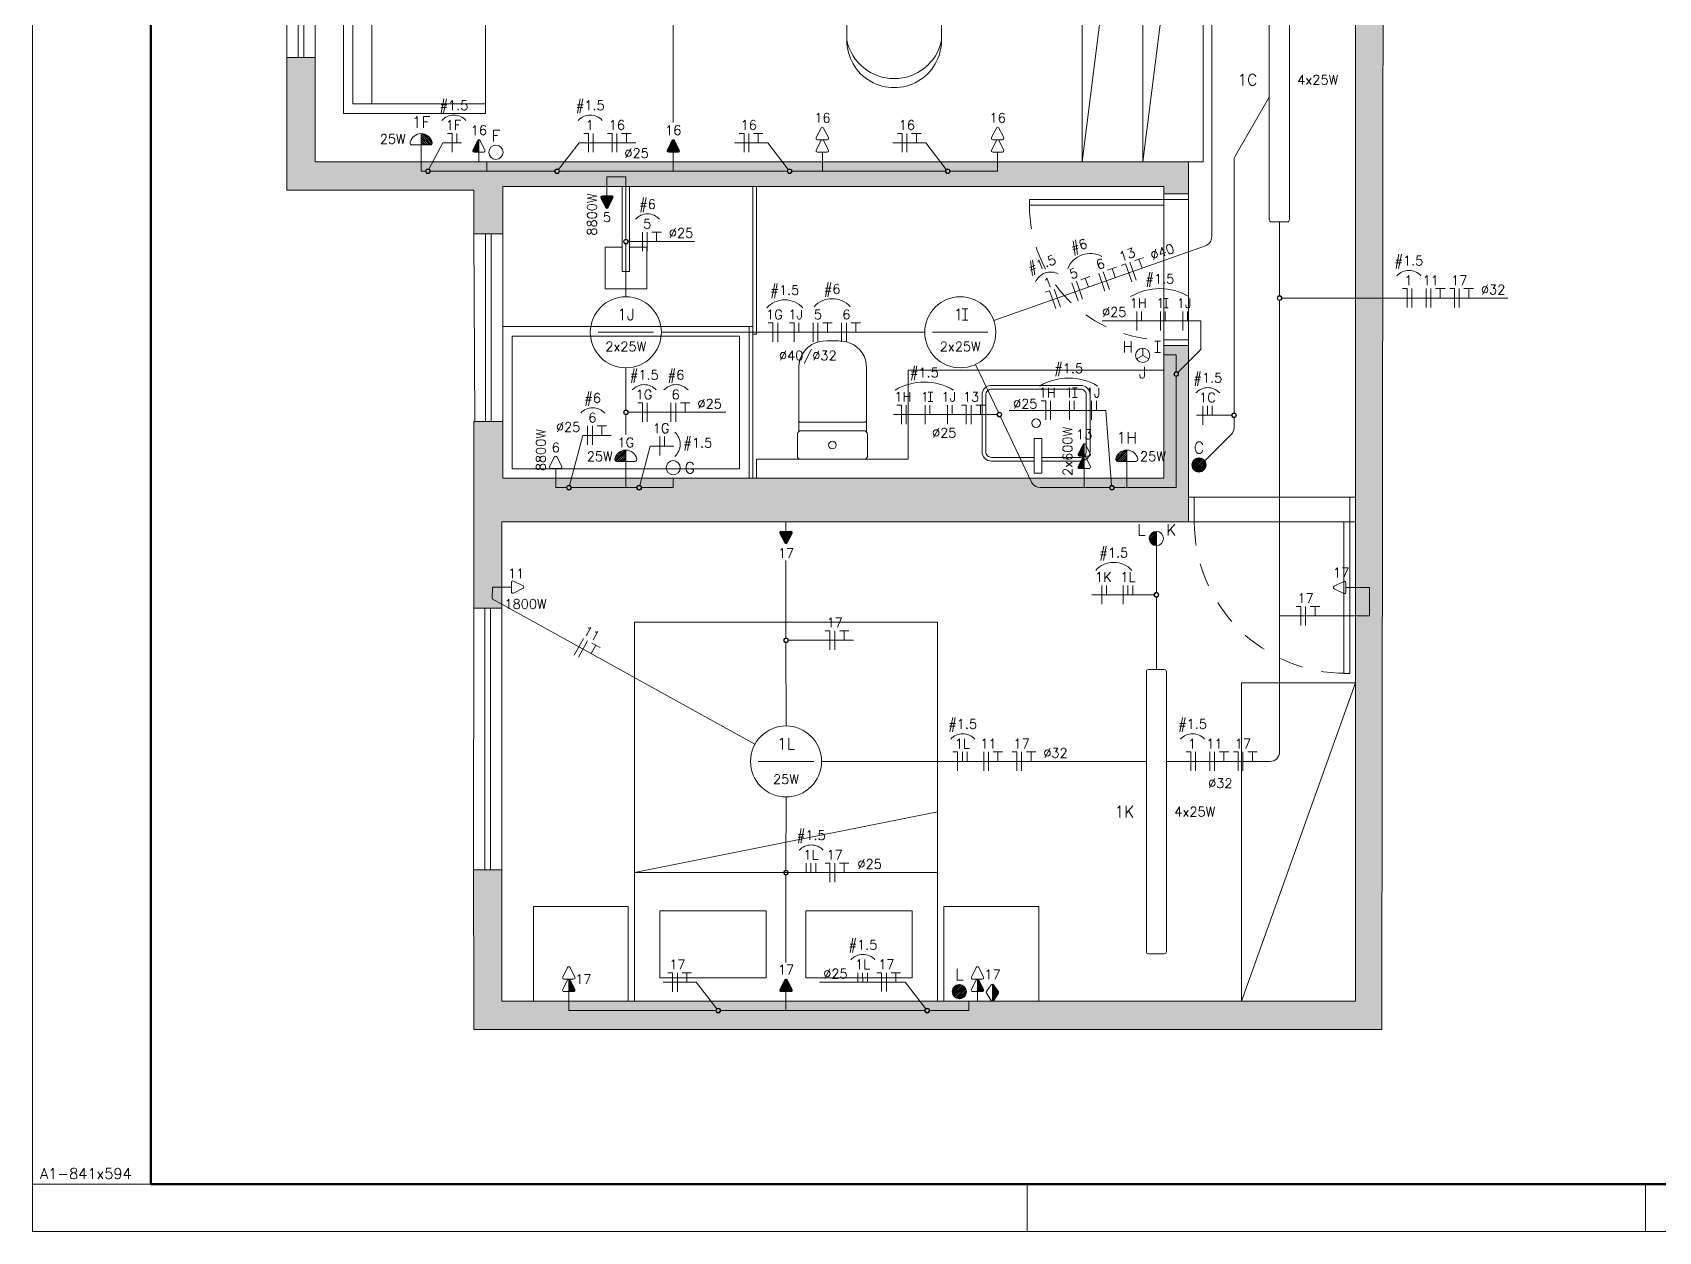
# Model space of a CAD drawing. Extents: x 0 to 175, y -16 to 63.
# Drawn here: x 51.93 to 60.52, y 35.53 to 41.85 of the extents above; entities that cross this region are included whole.
import ezdxf
from ezdxf.enums import TextEntityAlignment as Align

# ---------------------------------------------------------------- set-up
doc = ezdxf.new("R2010")
doc.units = 0
doc.header["$LTSCALE"] = 0.5
doc.header["$MEASUREMENT"] = 0
doc.linetypes.add('HIDDEN', pattern=[0.375, 0.25, -0.125])
doc.layers.get('0').update_dxf_attribs({"linetype": 'CONTINUOUS'})
doc.layers.add('ARQ - HATCH 01', color=172, linetype='CONTINUOUS', transparency=0.6)
for name, color, linetype, lineweight in [('ARQ - JAN01', 2, 'CONTINUOUS', 20), ('ARQ - PAR01', 172, 'CONTINUOUS', 30), ('COT01', 1, 'CONTINUOUS', 9), ('ELE01 - ELETROD', 40, 'CONTINUOUS', 20), ('ELE01 - INTER', 100, 'CONTINUOUS', 15), ('ELE01 - INTER TXT', 100, 'CONTINUOUS', 9), ('ELE01 - LAMP', 50, 'CONTINUOUS', 20), ('ELE01 - LAMP TXT', 100, 'CONTINUOUS', 15), ('ELE01 - TOM 127V', 130, 'CONTINUOUS', 15), ('ELE01 - TOM 127V TXT', 130, 'CONTINUOUS', 15), ('ELE01 - USB', 110, 'CONTINUOUS', 15), ('ELE03 - CIRCUITOS', 2, 'CONTINUOUS', 5), ('Simbologia', 122, 'CONTINUOUS', 20), ('TXT02', 2, 'CONTINUOUS', 20)]:
    doc.layers.add(name, color=color, linetype=linetype, lineweight=lineweight)
for name, color, linetype, lineweight, transparency in [('ARQ - PISO TRANSPARENTE', 121, 'CONTINUOUS', 9, 0.9), ('ARQ - POR01 TRANSPARENTE', 20, 'CONTINUOUS', 9, 0.45), ('ARQ01', 144, 'CONTINUOUS', 9, 0.5), ('ELE01 - INTER HATCH', 100, 'CONTINUOUS', 15, 0.45)]:
    doc.layers.add(name, color=color, linetype=linetype, lineweight=lineweight, transparency=transparency)
for name, color, linetype, lineweight, true_color in [('ELE01 - TOM 220V', 242, 'CONTINUOUS', 15, 0xdf2935), ('ELE01 - TOM 220V TXT', 242, 'CONTINUOUS', 15, 0xdf2935), ('ELE03 - FASE', 242, 'CONTINUOUS', 20, 0xdf2935), ('ELE03 - NEUTRO', 141, 'CONTINUOUS', 20, 0x51d6ff), ('ELE03 - RETORNO', 173, 'CONTINUOUS', 20, 0x5767de), ('ELE03 - TERRA', 112, 'CONTINUOUS', 20, 0x0bde67)]:
    doc.layers.add(name, color=color, linetype=linetype, lineweight=lineweight, true_color=true_color)
doc.layers.add('LOGO', color=7, linetype='CONTINUOUS')
doc.layers.add('MARGEM', color=1, linetype='CONTINUOUS')
doc.styles.add('ROMANS', font='romans.shx')
doc.styles.get("Standard").update_dxf_attribs({"font": 'romans.shx'})

# ---------------------------------------------------------------- blocks, each defined once
blk = doc.blocks.new('MAR-A1')
at = {"layer": 'MARGEM', "color": 2, "lineweight": 20}
for p, q in [((-62.1, 0), (-62.1, -1)), ((-49.05, 0), (-49.05, -1)), ((-80.6, 0), (-83.1, 0))]:
    blk.add_line(p, q, dxfattribs=at)
blk.add_lwpolyline([(-83.1, 58.4), (-83.1, -1), (1, -1), (1, 58.4)], close=True, dxfattribs=at)
at = {"layer": 'MARGEM', "color": 6, "lineweight": 50}
blk.add_lwpolyline([(-80.6, 0), (0, 0), (0, 57.4), (-80.6, 57.4)], close=True, dxfattribs=at)
at = {"layer": 'LOGO', "color": 2, "lineweight": 20, "style": 'ROMANS'}
blk.add_text('A1-841x594', height=0.225, dxfattribs=at).set_placement((-82.944, 0.108))
blk = doc.blocks.new('*U311')
at = {"layer": 'ARQ - HATCH 01'}
h = blk.add_hatch(color=256, dxfattribs=at)
h.dxf.hatch_style = 1
h.paths.add_polyline_path([(2.5318, 5.7897), (2.4, 5.7898), (2.4, 5.98), (2.2, 5.98), (2.2, 5.79), (2.1029, 5.79), (2.1029, 5.64), (2.5318, 5.64)])
h.paths.add_polyline_path([(2.4, 7.13), (2.2, 7.13), (2.2, 6.78), (2.4, 6.78)])
h.paths.add_polyline_path([(12.15, 0.9882), (12.15, 5.78), (3.4321, 5.7898), (3.4321, 5.64), (12, 5.64), (12, 1.1354), (11.3067, 1.1354), (11.3067, 0.9854), (12, 0.9882)])
h.paths.add_polyline_path([(9.47, 4.76), (8.5397, 4.76), (8.5397, 4.63), (9.24, 4.63), (9.24, 1.14), (8.94, 1.14), (8.94, 0.9882), (9.9263, 0.9882), (9.9267, 1.1354), (9.47, 1.1354)], flags=17)
h.paths.add_polyline_path([(7.7, 4.63), (7.7397, 4.63), (7.7397, 4.76), (7.57, 4.76), (7.57, 0.15), (7.02, 0.15), (7.02, 0), (7.72, 0), (7.72, 0.9882), (7.95, 0.9882), (7.95, 1.14), (7.7, 1.14)])
h.paths.add_polyline_path([(5.06, 1.27), (4.2401, 1.27), (4.2401, 1.0727), (4.93, 1.0727), (4.93, 0), (5.64, 0), (5.64, 0.15), (5.06, 0.15)])
h.paths.add_polyline_path([(0.21, 5.64), (0.13, 5.64), (0.13, 6.98), (0.22, 6.98), (0.22, 7.13), (0, 7.13), (0, 1.0727), (0.71, 1.0727), (0.71, 1.27), (0.21, 1.27)])
h.paths.add_polyline_path([(3.08, 1.27), (2.4143, 1.27), (2.2, 1.27), (1.7, 1.27), (1.7, 1.0727), (3.08, 1.0747)])
h.paths.add_polyline_path([(5.06, 4.8377), (4.9353, 4.8377), (4.9353, 4.1977), (5.06, 4.1977)], flags=17)
for p, q in [((5.06, 4.8377), (7.57, 4.5177)), ((5.06, 4.5177), (7.57, 4.5177)), ((5.06, 4.5177), (7.57, 4.1977)), ((12, 3.969), (11.5, 3.969)), ((11.5, 3.969), (11.5, 3.469)), ((12, 3.4354), (10, 3.4354)), ((10, 3.4354), (10, 1.8354)), ((11, 3.4354), (11.3217, 1.8354)), ((11.3217, 1.8354), (11.3217, 3.4354)), ((11.5, 3.469), (12, 3.469)), ((11.5231, 3.3016), (11.8774, 3.3016)), ((11.5231, 2.7397), (11.5231, 3.3016)), ((11.8774, 3.3016), (11.8774, 2.7397)), ((8.5477, 3.0094), (8.5358, 2.9924)), ((8.562, 3.0244), (8.5477, 3.0094)), ((8.5784, 3.0371), (8.562, 3.0244)), ((8.5965, 3.0472), (8.5784, 3.0371)), ((8.6159, 3.0545), (8.5965, 3.0472)), ((8.6163, 3.0546), (8.6159, 3.0545)), ((8.6166, 3.0547), (8.6163, 3.0546)), ((8.6369, 3.0591), (8.6166, 3.0547)), ((8.6577, 3.0603), (8.6369, 3.0591)), ((8.9972, 3.0603), (8.6577, 3.0603)), ((8.9399, 3.0584), (8.9373, 3.0603)), ((8.9379, 3.0599), (8.9375, 3.0601)), ((8.9418, 3.0562), (8.9399, 3.0584)), ((8.9432, 3.0536), (8.9418, 3.0562)), ((8.9441, 3.0509), (8.9432, 3.0536)), ((8.9444, 3.048), (8.9441, 3.0509)), ((8.9444, 2.7122), (8.9444, 3.048)), ((8.9902, 3.0482), (8.9899, 3.0451)), ((8.9899, 3.0451), (8.9899, 2.7151)), ((8.9909, 3.0513), (8.9902, 3.0482)), ((8.9921, 3.0541), (8.9909, 3.0513)), ((8.9938, 3.0568), (8.9921, 3.0541)), ((8.9958, 3.0591), (8.9938, 3.0568)), ((8.9967, 3.0599), (8.9958, 3.0591)), ((8.9972, 3.0603), (8.9967, 3.0599)), ((8.9982, 3.0612), (8.9972, 3.0603)), ((9.0009, 3.0628), (8.9982, 3.0612)), ((9.0038, 3.064), (9.0009, 3.0628)), ((9.0068, 3.0647), (9.0038, 3.064)), ((9.0099, 3.0649), (9.0068, 3.0647)), ((9.1249, 3.0649), (9.0099, 3.0649)), ((9.1272, 3.0648), (9.1249, 3.0649)), ((9.1294, 3.0643), (9.1272, 3.0648)), ((9.1315, 3.0634), (9.1294, 3.0643)), ((9.1334, 3.0623), (9.1315, 3.0634)), ((9.1352, 3.0609), (9.1334, 3.0623)), ((9.1368, 3.0592), (9.1352, 3.0609)), ((9.138, 3.0573), (9.1368, 3.0592)), ((9.139, 3.0553), (9.138, 3.0573)), ((9.139, 3.0553), (9.1397, 3.0531)), ((9.1397, 3.0531), (9.14, 3.0508)), ((8.517, 2.9336), (8.5156, 2.9129)), ((8.5203, 2.9541), (8.517, 2.9336)), ((8.5266, 2.9738), (8.5203, 2.9541)), ((8.5358, 2.9924), (8.5266, 2.9738)), ((8.5156, 2.9129), (8.5148, 2.892)), ((8.5148, 2.892), (8.5148, 2.8712)), ((8.5148, 2.8712), (8.5156, 2.8504)), ((8.5156, 2.8504), (8.517, 2.8296)), ((8.517, 2.8296), (8.5202, 2.8095)), ((8.5202, 2.8095), (8.5263, 2.7902)), ((8.5263, 2.7902), (8.5352, 2.7719)), ((8.5352, 2.7719), (8.5467, 2.7552)), ((8.5472, 2.7546), (8.5605, 2.7403)), ((8.5605, 2.7403), (8.5763, 2.7275)), ((8.561, 2.7397), (8.5769, 2.7269)), ((8.5763, 2.7275), (8.5938, 2.7173)), ((8.5769, 2.7269), (8.5945, 2.7166)), ((8.5938, 2.7173), (8.6127, 2.7097)), ((8.5945, 2.7166), (8.6134, 2.709)), ((8.6127, 2.7097), (8.6324, 2.7049)), ((8.6133, 2.7096), (8.6135, 2.7095)), ((8.6134, 2.709), (8.6332, 2.7043)), ((8.6135, 2.7095), (8.6332, 2.7047)), ((8.6324, 2.7049), (8.6527, 2.7032)), ((8.6332, 2.7047), (8.6535, 2.7029)), ((8.6332, 2.7043), (8.6535, 2.7025)), ((8.9411, 2.7032), (8.6527, 2.7032)), ((8.6535, 2.7029), (8.9941, 2.7029)), ((8.6535, 2.7025), (8.9944, 2.7025)), ((8.9411, 2.7032), (8.9423, 2.7047)), ((8.9423, 2.7047), (8.9432, 2.7065)), ((8.9432, 2.7065), (8.9439, 2.7083)), ((8.9439, 2.7083), (8.9443, 2.7103)), ((8.9443, 2.7103), (8.9444, 2.7122)), ((8.9901, 2.7119), (8.9899, 2.7151)), ((8.9901, 2.7119), (8.9909, 2.7089)), ((8.9909, 2.7089), (8.9921, 2.706)), ((8.9921, 2.706), (8.9942, 2.7025)), ((8.9944, 2.7025), (8.9958, 2.7009)), ((8.9958, 2.7009), (8.9981, 2.6989)), ((8.9981, 2.6989), (9.0008, 2.6973)), ((9.0008, 2.6973), (9.0037, 2.6961)), ((9.0037, 2.6961), (9.0068, 2.6953)), ((9.0068, 2.6953), (9.0099, 2.6951)), ((9.0099, 2.6951), (9.1249, 2.6951)), ((9.1272, 2.6952), (9.1249, 2.6951)), ((9.1272, 2.6952), (9.1294, 2.6957)), ((9.1294, 2.6957), (9.1315, 2.6966)), ((9.1315, 2.6966), (9.1334, 2.6977)), ((9.1334, 2.6977), (9.1352, 2.6991)), ((9.1352, 2.6991), (9.1368, 2.7008)), ((9.1368, 2.7008), (9.138, 2.7027)), ((9.138, 2.7027), (9.139, 2.7047)), ((9.139, 2.7047), (9.1397, 2.7069)), ((9.1397, 2.7069), (9.14, 2.7092)), ((11.8774, 2.7397), (11.5231, 2.7397)), ((11.8774, 2.5311), (11.5231, 2.5311)), ((11.5231, 2.5311), (11.5231, 1.9691)), ((11.8774, 1.9691), (11.8774, 2.5311)), ((11.5231, 1.9691), (11.8774, 1.9691)), ((10, 1.8354), (12, 1.8354)), ((11.5, 1.8018), (12, 1.8018)), ((11.5, 1.3018), (11.5, 1.8018)), ((12, 1.3018), (11.5, 1.3018))]:
    blk.add_line(p, q)
for points in [[(10.32, 5.64), (12, 5.04)], [(10.32, 5.64), (10.32, 5.04), (12, 5.04)], [(7.57, 4.1977), (4.9353, 4.1977), (4.9353, 4.8377), (7.57, 4.8377)], [(7.57, 4.8377), (7.57, 4.76)], [(6.9288, 3.4562), (6.6788, 3.4562), (6.6788, 2.9562), (6.9288, 2.9562)], [(9.14, 3.0508), (9.14, 2.7092)], [(7.7, 2.46), (9.24, 2.46)], [(8.02, 1.77), (8.02, 1.68), (8.24, 1.68), (8.24, 1.9), (8.02, 1.9), (8.02, 1.81)], [(7.7, 1.81), (8.15, 1.81), (8.15, 1.77), (7.7, 1.77)], [(11.3067, 1.1354), (11.3067, 0.9854)], [(7.315, 0.35), (7.315, 1.05), (5.315, 1.05), (5.315, 0.35)], [(7.315, 0.35), (7.315, 1.05), (7.265, 1.05), (7.265, 0.35)], [(5.365, 0.45), (7.265, 0.45)], [(7.315, 0.35), (7.315, 0.3), (5.315, 0.3), (5.315, 0.35)], [(5.365, 0.35), (7.265, 0.35)], [(5.365, 0.35), (7.265, 0.35)]]:
    blk.add_lwpolyline(points)
for points in [[(9.14, 3.28), (8.67, 3.28), (8.67, 4.63), (9.24, 4.63), (9.24, 2.48), (9.14, 2.48)], [(9.03, 3.985), (9.2139, 3.985), (9.2139, 3.945), (9.03, 3.945)], [(8.48, 2.46), (7.7, 2.46), (7.7, 2.48), (8.48, 2.48)], [(8.44, 2.46), (9.24, 2.46), (9.24, 2.44), (8.44, 2.44)], [(8.44, 2.44), (9.24, 2.44), (9.24, 1.14), (8.44, 1.14)], [(8.49, 2.39), (9.19, 2.39), (9.19, 1.19), (8.49, 1.19)]]:
    blk.add_lwpolyline(points, close=True)
for points in [[(9.15, 3.985), (9.15, 4.19, 0.414214), (9.1, 4.24), (8.8, 4.24, 0.414214), (8.75, 4.19), (8.75, 3.72, 0.414214), (8.8, 3.67), (9.1, 3.67, 0.414214), (9.15, 3.72), (9.15, 3.945)], [(9.13, 3.985), (9.13, 4.19, 0.414214), (9.1, 4.22), (8.8, 4.22, 0.414214), (8.77, 4.19), (8.77, 3.72, 0.414214), (8.8, 3.69), (9.1, 3.69, 0.414214), (9.13, 3.72), (9.13, 3.945)]]:
    blk.add_lwpolyline(points, format="xyb")
for centre, radius in [((8.95, 3.955), 0.0229), ((9.065, 2.88), 0.02)]:
    blk.add_circle(centre, radius)
for centre, radius, start, end in [((6.9288, 3.2062), 0.25, 270, 90), ((6.8758, 3.2062), 0.2555, 281.95449, 78.04551)]:
    blk.add_arc(centre, radius, start, end)
at = {"layer": 'ARQ - JAN01'}
for p, q in [((7.9505, 1.14), (8.94, 1.14)), ((9.9267, 1.1354), (11.3067, 1.1354)), ((7.95, 0.9882), (8.94, 0.9929)), ((9.9263, 0.9882), (11.3067, 0.9854)), ((5.64, 0.15), (7.02, 0.15)), ((5.64, 0), (7.02, 0))]:
    blk.add_line(p, q, dxfattribs=at)
for points in [[(7.95, 1.0791), (8.94, 1.0791)], [(7.95, 1.0491), (8.94, 1.0491)], [(9.9267, 1.0754), (11.3067, 1.0754)], [(9.9267, 1.0454), (11.3067, 1.0454)], [(5.64, 0.09), (7.02, 0.09)], [(5.64, 0.06), (7.02, 0.06)]]:
    blk.add_lwpolyline(points, dxfattribs=at)
at = {"layer": 'ARQ - PAR01', "lineweight": 20}
blk.add_lwpolyline([(12.15, 0.9882), (12.15, 5.78), (3.4321, 5.7898), (3.4321, 5.64), (12, 5.64), (12, 1.1354), (11.3067, 1.1354), (11.3067, 0.9854), (12, 0.9882), (12.15, 0.9882)], dxfattribs=at)
for points in [[(7.7, 4.63), (7.7397, 4.63), (7.7397, 4.76), (7.57, 4.76), (7.57, 0.15), (7.02, 0.15), (7.02, 0), (7.72, 0), (7.72, 0.9882), (7.95, 0.9882), (7.95, 1.14), (7.7, 1.14)], [(9.47, 4.76), (8.5397, 4.76), (8.5397, 4.63), (9.24, 4.63), (9.24, 1.14), (8.94, 1.14), (8.94, 0.9882), (9.9263, 0.9882), (9.9267, 1.1354), (9.47, 1.1354)]]:
    blk.add_lwpolyline(points, close=True, dxfattribs=at)
at = {"layer": 'ARQ - PISO TRANSPARENTE'}
for p, q in [((9.34, 4.79), (9.34, 5.61)), ((9.47, 5.58), (9.47, 4.79)), ((7.7697, 4.76), (8.5097, 4.76)), ((7.7697, 4.63), (8.5097, 4.63))]:
    blk.add_line(p, q, dxfattribs=at)
at = {"layer": 'ARQ - POR01 TRANSPARENTE'}
for p, q in [((9.34, 5.64), (9.34, 5.61)), ((9.34, 5.61), (10.27, 5.61)), ((9.47, 5.64), (9.47, 5.58)), ((9.47, 5.58), (10.27, 5.58)), ((10.27, 5.58), (10.27, 5.61)), ((7.7397, 4.76), (7.7697, 4.76)), ((7.7697, 4.76), (7.7697, 3.92)), ((8.5097, 4.76), (8.5097, 4.63)), ((8.5097, 4.76), (8.5397, 4.76)), ((9.34, 4.76), (9.34, 4.79)), ((9.34, 4.79), (9.47, 4.79)), ((9.47, 4.76), (9.47, 4.79)), ((7.7997, 4.63), (7.7397, 4.63)), ((7.7997, 3.92), (7.7997, 4.63)), ((8.5397, 4.63), (8.5097, 4.63)), ((7.7697, 3.92), (7.7997, 3.92))]:
    blk.add_line(p, q, dxfattribs=at)
at = {"layer": 'ARQ - POR01 TRANSPARENTE', "linetype": 'HIDDEN', "lineweight": 9}
for centre, radius in [((9.47, 5.59), 0.8), ((7.7997, 4.63), 0.71)]:
    blk.add_arc(centre, radius, 270, 0, dxfattribs=at)
blk = doc.blocks.new('*U145')
at = {"lineweight": 9}
h = blk.add_hatch(dxfattribs=at)
h.set_pattern_fill('ANSI31', color=256, scale=0.075, angle=-90)
h.paths.add_polyline_path([(0, -0.232, -0.284079), (-0.013, -0.224), (-0.064, -0.123, -0.557537), (-0.051, -0.101), (0, -0.101)])
blk.add_line((0, -0.232), (0, -0.101))
blk.add_lwpolyline([(0, 0), (0, -0.101)])
blk.add_lwpolyline([(0.064, -0.123), (0.013, -0.224, -0.618034), (-0.013, -0.224), (-0.064, -0.123, -0.557537), (-0.051, -0.101), (0.051, -0.101, -0.557537)], format="xyb", close=True)
blk = doc.blocks.new('*U157')
blk.add_lwpolyline([(0.064, -0.123), (0.013, -0.224, -0.618034), (-0.013, -0.224), (-0.064, -0.123, -0.557537), (-0.051, -0.101), (0.051, -0.101, -0.557537)], format="xyb", close=True)
blk = doc.blocks.new('*U158')
blk.add_lwpolyline([(0, 0), (0, -0.101)])
blk.add_lwpolyline([(0.064, -0.123), (0.013, -0.224, -0.618034), (-0.013, -0.224), (-0.064, -0.123, -0.557537), (-0.051, -0.101), (0.051, -0.101, -0.557537)], format="xyb", close=True)
blk = doc.blocks.new('*U159')
blk.add_lwpolyline([(0, 0), (0, -0.101)])
blk.add_lwpolyline([(0.064, -0.123), (0.013, -0.224, -0.618034), (-0.013, -0.224), (-0.064, -0.123, -0.557537), (-0.051, -0.101), (0.051, -0.101, -0.557537)], format="xyb", close=True)
blk = doc.blocks.new('*U156')
at = {"lineweight": 9}
h = blk.add_hatch(dxfattribs=at)
h.set_pattern_fill('ANSI31', color=256, scale=0.075, angle=-90)
h.paths.add_polyline_path([(0, -0.232, -0.284079), (-0.013, -0.224), (-0.064, -0.123, -0.557537), (-0.051, -0.101), (0, -0.101)])
h = blk.add_hatch(dxfattribs=at)
h.set_pattern_fill('ANSI31', color=256, scale=0.075, angle=-90)
h.paths.add_polyline_path([(0, -0.232, 0.284079), (0.013, -0.224), (0.064, -0.123, 0.557537), (0.051, -0.101), (0, -0.101)])
blk.add_lwpolyline([(0, 0), (0, -0.101)])
blk.add_lwpolyline([(0.064, -0.123), (0.013, -0.224, -0.618034), (-0.013, -0.224), (-0.064, -0.123, -0.557537), (-0.051, -0.101), (0.051, -0.101, -0.557537)], format="xyb", close=True)
blk = doc.blocks.new('*U152')
blk.add_lwpolyline([(0, 0), (0, -0.101)])
blk.add_lwpolyline([(0.064, -0.123), (0.013, -0.224, -0.618034), (-0.013, -0.224), (-0.064, -0.123, -0.557537), (-0.051, -0.101), (0.051, -0.101, -0.557537)], format="xyb", close=True)
blk = doc.blocks.new('*U141')
at = {"lineweight": 9}
h = blk.add_hatch(dxfattribs=at)
h.set_pattern_fill('ANSI31', color=256, scale=0.075, angle=-90)
h.paths.add_polyline_path([(0, -0.232, -0.284079), (-0.013, -0.224), (-0.064, -0.123, -0.557537), (-0.051, -0.101), (0, -0.101)])
blk.add_line((0, -0.232), (0, -0.101))
blk.add_lwpolyline([(0, 0), (0, -0.101)])
blk.add_lwpolyline([(0.064, -0.123), (0.013, -0.224, -0.618034), (-0.013, -0.224), (-0.064, -0.123, -0.557537), (-0.051, -0.101), (0.051, -0.101, -0.557537)], format="xyb", close=True)
blk = doc.blocks.new('*U160')
blk.add_lwpolyline([(-0.123, -0.064), (-0.224, -0.013, -0.618034), (-0.224, 0.013), (-0.123, 0.064, -0.557537), (-0.101, 0.051), (-0.101, -0.051, -0.557537)], format="xyb", close=True)
blk.add_lwpolyline([(0, 0), (-0.101, 0)])
blk = doc.blocks.new('*U161')
blk.add_lwpolyline([(0, 0), (0, -0.101)])
blk.add_lwpolyline([(0.064, -0.123), (0.013, -0.224, -0.618034), (-0.013, -0.224), (-0.064, -0.123, -0.557537), (-0.051, -0.101), (0.051, -0.101, -0.557537)], format="xyb", close=True)
blk = doc.blocks.new('*U140')
at = {"lineweight": 9}
h = blk.add_hatch(dxfattribs=at)
h.set_pattern_fill('ANSI31', color=256, scale=0.075, angle=-90)
h.paths.add_polyline_path([(0, -0.232, -0.284079), (-0.013, -0.224), (-0.064, -0.123, -0.557537), (-0.051, -0.101), (0, -0.101)])
blk.add_line((0, -0.232), (0, -0.101))
blk.add_lwpolyline([(0.064, -0.123), (0.013, -0.224, -0.618034), (-0.013, -0.224), (-0.064, -0.123, -0.557537), (-0.051, -0.101), (0.051, -0.101, -0.557537)], format="xyb", close=True)
blk = doc.blocks.new('*U179')
at = {"lineweight": 9}
h = blk.add_hatch(dxfattribs=at)
h.set_pattern_fill('ANSI31', color=256, scale=0.075, angle=-90)
h.paths.add_polyline_path([(0, -0.232, -0.284079), (-0.013, -0.224), (-0.064, -0.123, -0.557537), (-0.051, -0.101), (0, -0.101)])
h = blk.add_hatch(dxfattribs=at)
h.set_pattern_fill('ANSI31', color=256, scale=0.075, angle=-90)
h.paths.add_polyline_path([(0, -0.232, 0.284079), (0.013, -0.224), (0.064, -0.123, 0.557537), (0.051, -0.101), (0, -0.101)])
blk.add_lwpolyline([(0, 0), (0, -0.101)])
blk.add_lwpolyline([(0.064, -0.123), (0.013, -0.224, -0.618034), (-0.013, -0.224), (-0.064, -0.123, -0.557537), (-0.051, -0.101), (0.051, -0.101, -0.557537)], format="xyb", close=True)
blk = doc.blocks.new('*U149')
at = {"lineweight": 9}
h = blk.add_hatch(dxfattribs=at)
h.set_pattern_fill('ANSI31', color=256, scale=0.075, angle=-90)
h.paths.add_polyline_path([(0, -0.232, -0.284079), (-0.013, -0.224), (-0.064, -0.123, -0.557537), (-0.051, -0.101), (0, -0.101)])
h = blk.add_hatch(dxfattribs=at)
h.set_pattern_fill('ANSI31', color=256, scale=0.075, angle=-90)
h.paths.add_polyline_path([(0, -0.232, 0.284079), (0.013, -0.224), (0.064, -0.123, 0.557537), (0.051, -0.101), (0, -0.101)])
blk.add_lwpolyline([(0, 0), (0, -0.101)])
blk.add_lwpolyline([(0.064, -0.123), (0.013, -0.224, -0.618034), (-0.013, -0.224), (-0.064, -0.123, -0.557537), (-0.051, -0.101), (0.051, -0.101, -0.557537)], format="xyb", close=True)
blk = doc.blocks.new('*U175')
blk.add_lwpolyline([(0.064, -0.123), (0.013, -0.224, -0.618034), (-0.013, -0.224), (-0.064, -0.123, -0.557537), (-0.051, -0.101), (0.051, -0.101, -0.557537)], format="xyb", close=True)
blk = doc.blocks.new('*U143')
at = {"lineweight": 9}
h = blk.add_hatch(dxfattribs=at)
h.set_pattern_fill('ANSI31', color=256, scale=0.075, angle=-90)
h.paths.add_polyline_path([(0, -0.104, 0.255276), (-0.013, -0.11), (-0.062, -0.188, 0.303493), (-0.062, -0.205), (-0.012, -0.276, 0.243427), (0, -0.283)])
blk.add_line((0, -0.104), (0, -0.283))
blk.add_lwpolyline([(-0.012, -0.276), (-0.062, -0.205, -0.303493), (-0.062, -0.188), (-0.013, -0.11, -0.540791), (0.013, -0.11), (0.064, -0.188, -0.312436), (0.064, -0.205), (0.012, -0.276, -0.517521)], format="xyb", close=True)
blk = doc.blocks.new('*U135')
at = {"lineweight": 9}
h = blk.add_hatch(dxfattribs=at)
h.set_pattern_fill('ANSI31', color=0, scale=0.075, angle=-90)
h.set_pattern_definition([(315, (-0.000575, 0), (0.00662913, 0.00662913), [])])
h.paths.add_polyline_path([(0, -0.118), (-0.063, -0.118, 0.484596), (-0.077, -0.137, 0.349314), (0.001, -0.198)])
at = {"color": 0}
for q in [(0, 0), (0.001, -0.198)]:
    blk.add_line((0, -0.118), q, dxfattribs=at)
blk.add_lwpolyline([(0.063, -0.118), (-0.063, -0.118, 0.484596), (-0.077, -0.137, 0.789489), (0.077, -0.137, 0.484596)], format="xyb", close=True, dxfattribs=at)
blk = doc.blocks.new('*U29')
at = {"layer": 'ELE01 - LAMP'}
blk.add_line((-0.195, 0), (0.195, 0), dxfattribs=at)
blk.add_circle((0, 0), 0.25, dxfattribs=at)
at = {"layer": 'ELE01 - LAMP TXT', "style": 'ROMANS'}
for tag, height, p in [('X', 0.1, (0, 0.125)), ('Y', 0.075, (0, -0.1))]:
    blk.add_attdef(tag, text='', height=height, dxfattribs=at).set_placement(p, align=Align.MIDDLE)
blk = doc.blocks.new('*U30')
at = {"layer": 'ELE01 - LAMP'}
blk.add_line((-0.195, 0), (0.195, 0), dxfattribs=at)
blk.add_circle((0, 0), 0.25, dxfattribs=at)
at = {"layer": 'ELE01 - LAMP TXT', "style": 'ROMANS'}
for tag, height, p in [('X', 0.1, (0, 0.125)), ('Y', 0.075, (0, -0.125))]:
    blk.add_attdef(tag, text='', height=height, dxfattribs=at).set_placement(p, align=Align.MIDDLE)
blk = doc.blocks.new('Fio-TERRA')
at = {"layer": 'ELE03 - TERRA'}
for p, q in [((-0.1, 0.2), (0.1, 0.2)), ((0, 0), (0, 0.2))]:
    blk.add_line(p, q, dxfattribs=at)
blk = doc.blocks.new('Fio-FASE')
at = {"layer": 'ELE03 - FASE'}
blk.add_line((0, -0.2), (0, 0.2), dxfattribs=at)
blk = doc.blocks.new('Fio-NEUTRO')
at = {"layer": 'ELE03 - NEUTRO'}
for p, q in [((0, 0.2), (0.1, 0.2)), ((0, -0.2), (0, 0.2))]:
    blk.add_line(p, q, dxfattribs=at)
blk = doc.blocks.new('Fio-RETORNO')
at = {"layer": 'ELE03 - RETORNO'}
blk.add_line((0, 0), (0, 0.2), dxfattribs=at)

msp = doc.modelspace()

# ---------------------------------------------------------------- hatches: boundary and pattern name
at = {"layer": 'ELE01 - INTER HATCH'}
h = msp.add_hatch(dxfattribs=at)
h.set_pattern_fill('ANSI31', color=256, scale=0.05)
h.set_pattern_definition([(45, (8.501104, -14.7139414), (-0.0044194174, 0.0044194174), [])])
edge = h.paths.add_edge_path()
edge.add_arc((58.0907, 39.5712), 0.0375, 0, 360)
h = msp.add_hatch(dxfattribs=at)
h.set_pattern_fill('ANSI31', color=256, scale=0.05)
h.set_pattern_definition([(45, (56.112625, 44.1946015), (-0.0044194174, 0.0044194174), [])])
edge = h.paths.add_edge_path()
edge.add_arc((57.8661, 39.1829), 0.0375, 90, 180)
edge.add_arc((57.8661, 39.1829), 0.0375, 180, 270)
edge.add_line((57.8661, 39.1454), (57.8661, 39.1829))
edge.add_line((57.8661, 39.1829), (57.8661, 39.2204))
h = msp.add_hatch(dxfattribs=at)
h.set_pattern_fill('ANSI31', color=256, scale=0.05)
h.set_pattern_definition([(45, (55.5876763, 43.937635), (-0.0044194174, 0.0044194174), [])])
h.paths.add_polyline_path([(56.864, 36.7912, -1), (56.789, 36.7912, -1)])

# ---------------------------------------------------------------- linework, layer by layer
at = {"layer": 'ELE01 - ELETROD'}
for points in [[(57.0079, 40.3336), (58.1249, 40.7281, 0.317944), (58.1582, 40.7752), (58.1582, 42.3388, -0.122171), (58.164, 42.3622), (58.4353, 42.8754, 0.122171), (58.4411, 42.8988), (58.4411, 43.4658)], [(55.8448, 42.4262), (55.3665, 42.4262, 0.414214), (55.3165, 42.3762), (55.3164, 41.379)], [(58.2757, 39.8455), (58.2757, 41.1758, -0.131652), (58.2824, 41.2008), (58.4619, 41.5117)], [(58.5152, 40.439), (58.5161, 38.0562, -0.414327), (58.4661, 38.0062), (57.9192, 38.0062)], [(57.0433, 39.8252), (57.2076, 39.4797, 0.28941), (57.2527, 39.4512), (57.6188, 39.4512)], [(58.1173, 39.5873), (58.2611, 39.7311, 0.198912), (58.2757, 39.7665), (58.2757, 39.8205)]]:
    msp.add_lwpolyline(points, format="xyb", dxfattribs=at)
for points in [[(53.9861, 41.1712), (53.9861, 41.1212), (54.0089, 41.1212)], [(54.0339, 41.1212), (54.6909, 41.1212)], [(54.3333, 41.1212), (54.3333, 41.1712)], [(54.7159, 41.1212), (55.9178, 41.1212)], [(55.3161, 41.1712), (55.3161, 41.1212)], [(55.9428, 41.1212), (56.7524, 41.1212)], [(56.1032, 41.1712), (56.1032, 41.1212)], [(56.7774, 41.1212), (57.0281, 41.1212)], [(57.0281, 41.1712), (57.0281, 41.1212)], [(55.0661, 40.7625), (55.0661, 41.0412), (55.0661, 41.0912), (54.9661, 41.0912), (54.9661, 41.0412)], [(58.515, 40.8536), (58.5152, 40.4639)], [(55.0661, 40.4587), (55.0661, 40.7375)], [(56.6436, 40.2712), (55.2536, 40.2712)], [(55.0661, 40.0837), (55.0663, 39.8613)], [(56.9117, 40.1019), (57.0325, 39.8478)], [(57.9711, 40.1515), (57.9061, 40.1515)], [(57.9711, 40.0634), (57.9711, 40.1515)], [(57.6438, 39.4512), (57.9711, 39.4512), (57.9711, 40.0384)], [(55.0663, 39.8364), (55.0662, 39.7315)], [(54.696, 39.5012), (54.696, 39.4512), (54.753, 39.4512)], [(54.778, 39.4512), (55.0661, 39.4512), (55.0661, 39.5012)], [(55.1488, 39.4512), (55.3161, 39.4512), (55.3161, 39.5012)], [(57.4855, 39.5012), (57.4855, 39.4512)], [(57.7098, 39.5024), (57.7098, 39.4524)], [(55.0661, 39.4512), (55.1238, 39.4512)], [(57.8661, 39.1454), (57.8661, 38.8981)], [(55.911, 39.0676), (55.9112, 38.6582)], [(55.7475, 38.097), (54.3613, 38.8646), (54.3615, 38.9266), (54.4115, 38.9266)], [(57.8661, 38.8731), (57.8661, 38.4912)], [(58.9161, 38.9243), (58.9913, 38.9243), (58.9913, 38.7743), (58.5158, 38.7743)], [(55.9112, 38.6332), (55.9116, 38.1937)], [(56.099, 38.0062), (57.8131, 38.0062)], [(55.9113, 37.432), (55.9116, 37.8187)], [(55.911, 36.9449), (55.9113, 37.407)], [(54.7646, 36.7412), (54.7646, 36.6912), (55.541, 36.6912)], [(55.911, 36.7412), (55.911, 36.6912)], [(56.6689, 36.6912), (56.8765, 36.6912), (56.8765, 36.7412)], [(55.566, 36.6912), (56.6439, 36.6912)]]:
    msp.add_lwpolyline(points, dxfattribs=at)
at = {"layer": 'ELE01 - INTER'}
for p, q in [((57.7938, 40.1495), (57.7938, 40.187)), ((57.7938, 40.1495), (57.7613, 40.1307)), ((57.7938, 40.1495), (57.8262, 40.1307)), ((57.8661, 39.1454), (57.8661, 39.2204))]:
    msp.add_line(p, q, dxfattribs=at)
for centre in [(54.3806, 41.2212), (57.7938, 40.1495), (55.3161, 39.5562), (58.0907, 39.5712), (57.8661, 39.1829), (56.8265, 36.7912)]:
    msp.add_circle(centre, 0.0375, dxfattribs=at)
at = {"layer": 'ELE01 - INTER TXT'}
for p, q in [((56.8419, 40.395), (56.8566, 40.395)), ((56.842, 40.335), (56.8566, 40.335)), ((56.8712, 40.395), (56.8566, 40.395)), ((56.8713, 40.335), (56.8566, 40.335)), ((57.8578, 40.225), (57.8725, 40.225)), ((57.8579, 40.165), (57.8725, 40.165)), ((57.8871, 40.225), (57.8725, 40.225)), ((57.8872, 40.165), (57.8725, 40.165))]:
    msp.add_line(p, q, dxfattribs=at)
at = {"layer": 'ELE01 - LAMP'}
for points in [[(58.568, 40.8648), (58.568, 42.3423, 0.414214), (58.5568, 42.3536), (58.4732, 42.3536, 0.414214), (58.4619, 42.3423), (58.4619, 40.8648, 0.414214), (58.4732, 40.8536), (58.5568, 40.8536, 0.414214)], [(57.9192, 37.0025), (57.9192, 38.48, 0.414214), (57.9079, 38.4912), (57.8243, 38.4912, 0.414214), (57.8131, 38.48), (57.8131, 37.0025, 0.414214), (57.8243, 36.9912), (57.9079, 36.9912, 0.414214)]]:
    msp.add_lwpolyline(points, format="xyb", close=True, dxfattribs=at)
at = {"layer": 'ELE03 - CIRCUITOS'}
for points in [[(54.0272, 41.1323), (54.0995, 41.2712)], [(54.1995, 41.2712), (54.0995, 41.2712)], [(54.8189, 41.2712), (54.711, 41.1311)], [(54.8189, 41.2712), (55.1189, 41.2712)], [(55.8148, 41.2712), (55.6398, 41.2712)], [(55.8148, 41.2712), (55.9227, 41.1311)], [(56.6494, 41.2712), (56.4744, 41.2712)], [(56.6494, 41.2712), (56.7572, 41.1311)], [(55.4286, 40.75), (55.0786, 40.75)], [(59.7201, 40.4515), (58.5286, 40.4515)], [(57.5792, 40.3309), (58.1014, 40.3308), (58.1014, 40.1812), (57.98, 40.0598)], [(55.5944, 39.8488), (55.0791, 39.8488)], [(57.0254, 39.8368), (56.4779, 39.8368)], [(57.5994, 39.8587), (57.0886, 39.8586)], [(57.5994, 39.8587), (57.6294, 39.4635)], [(58.2632, 39.833), (58.0771, 39.833)], [(54.9894, 39.7267), (54.8394, 39.7267), (54.7688, 39.4633)], [(55.3201, 39.6707), (55.1951, 39.6707), (55.1395, 39.4633)], [(57.5259, 38.8856), (57.8536, 38.8856)], [(55.924, 38.6457), (56.2683, 38.6457)], [(55.924, 37.4195), (56.4445, 37.4195)], [(55.438, 36.8412), (55.263, 36.8412)], [(55.438, 36.8412), (55.5459, 36.7011)], [(56.0877, 36.8412), (56.541, 36.8412)], [(56.541, 36.8412), (56.6488, 36.7011)]]:
    msp.add_lwpolyline(points, dxfattribs=at)
for centre, radius in [((54.0214, 41.1212), 0.0125), ((54.0214, 41.1212), 0.01), ((54.7034, 41.1212), 0.0125), ((54.7034, 41.1212), 0.01), ((55.9303, 41.1212), 0.0125), ((55.9303, 41.1212), 0.01), ((56.7649, 41.1212), 0.0125), ((56.7649, 41.1212), 0.01), ((55.0661, 40.75), 0.0125), ((55.0661, 40.75), 0.01), ((58.5161, 40.4515), 0.0125), ((58.5161, 40.4515), 0.01), ((57.9711, 40.0509), 0.0125), ((57.9711, 40.0509), 0.01), ((55.0666, 39.8488), 0.0125), ((55.0666, 39.8488), 0.01), ((57.0379, 39.8365), 0.0125), ((57.0379, 39.8365), 0.01), ((58.2757, 39.833), 0.0125), ((58.2757, 39.833), 0.01), ((54.7655, 39.4512), 0.0125), ((54.7655, 39.4512), 0.01), ((55.1363, 39.4512), 0.0125), ((55.1363, 39.4512), 0.01), ((57.6313, 39.4511), 0.0125), ((57.6313, 39.4511), 0.01), ((57.8661, 38.8856), 0.0125), ((57.8661, 38.8856), 0.01), ((55.9115, 38.6457), 0.0125), ((55.9115, 38.6457), 0.01), ((55.9115, 37.4195), 0.0125), ((55.9115, 37.4195), 0.01), ((55.5535, 36.6912), 0.0125), ((55.5535, 36.6912), 0.01), ((56.6564, 36.6912), 0.0125), ((56.6564, 36.6912), 0.01)]:
    msp.add_circle(centre, radius, dxfattribs=at)
at = {"layer": 'Simbologia'}
for centre, radius, start, end in [((54.1587, 41.3318), 0.0856, 42.17105, 137.82895), ((54.8781, 41.3318), 0.0856, 42.17105, 137.82895), ((55.1804, 40.8105), 0.0856, 42.17105, 137.82895), ((57.5168, 40.5587), 0.1285, 61.62014, 157.27803), ((57.3074, 40.5036), 0.0856, 61.62014, 157.27803), ((59.1985, 40.5121), 0.0856, 42.17105, 137.82895), ((55.9049, 40.3139), 0.1285, 42.17105, 137.82895), ((56.1549, 40.3199), 0.1285, 42.17105, 137.82895), ((57.8841, 40.2005), 0.3015, 59.31209, 120.68791), ((55.1633, 39.9094), 0.0856, 42.17105, 137.82895), ((55.3308, 39.9094), 0.0856, 42.17105, 137.82895), ((56.6417, 39.7065), 0.3015, 59.31209, 120.68791), ((57.4033, 39.7284), 0.3015, 59.31209, 120.68791), ((58.1375, 39.8935), 0.0856, 42.17105, 137.82895), ((54.8911, 39.7873), 0.0856, 42.17105, 137.82895), ((55.267, 39.6799), 0.0856, 312.17105, 47.82895), ((57.6411, 38.9283), 0.1285, 42.17105, 137.82895), ((56.844, 38.0668), 0.0856, 42.17105, 137.82895), ((58.057, 38.0668), 0.0856, 42.17105, 137.82895), ((56.0447, 37.4802), 0.0856, 42.17105, 137.82895), ((56.3173, 36.9019), 0.0856, 42.17105, 137.82895)]:
    msp.add_arc(centre, radius, start, end, dxfattribs=at)
at = {"layer": 'TXT02'}
for p, q in [((57.9044, 40.4497), (57.9166, 40.4497)), ((57.9288, 40.4497), (57.9166, 40.4497)), ((57.9045, 40.3997), (57.9167, 40.3997)), ((57.9289, 40.3997), (57.9167, 40.3997)), ((56.662, 39.9557), (56.6742, 39.9557)), ((56.6621, 39.9057), (56.6743, 39.9057)), ((56.6864, 39.9557), (56.6742, 39.9557)), ((56.6865, 39.9057), (56.6743, 39.9057)), ((57.4236, 39.9776), (57.4358, 39.9776)), ((57.4236, 39.9276), (57.4358, 39.9276)), ((57.448, 39.9776), (57.4358, 39.9776)), ((57.448, 39.9276), (57.4358, 39.9276))]:
    msp.add_line(p, q, dxfattribs=at)

# ---------------------------------------------------------------- block references
at = {"layer": 'ARQ01', "rotation": 270}
msp.add_blockref('*U311', (53.2761, 48.7412), dxfattribs=at)
at = {"layer": 'COT01', "xscale": 0.25, "yscale": 0.25, "zscale": 0.25}
msp.add_blockref('MAR-A1', (72.7098, 35.7757), dxfattribs=at)
at = {"layer": 'ELE01 - LAMP', "yscale": 0.75, "zscale": 0.75, "rotation": 180}
for p, xscale in [((53.9861, 41.1712), 0.75), ((55.0661, 39.5012), -0.75), ((57.7098, 39.5012), -0.75)]:
    msp.add_blockref('*U135', p, dxfattribs=dict(at, xscale=xscale))
at = {"layer": 'ELE01 - LAMP'}
ref = msp.add_blockref('*U29', (55.0661, 40.2712), dxfattribs=dict(at, xscale=0.75, yscale=0.75, zscale=0.75))
ref.add_attrib('Y', '2x25W', dxfattribs={"layer": 'ELE01 - LAMP TXT', "height": 0.05, "style": 'ROMANS'}).set_placement((55.0661, 40.1962), align=Align.MIDDLE)
ref.add_attrib('X', '1J', dxfattribs={"layer": 'ELE01 - LAMP TXT', "height": 0.06, "style": 'ROMANS'}).set_placement((55.0661, 40.365), align=Align.MIDDLE)
ref = msp.add_blockref('*U29', (56.8311, 40.2712), dxfattribs=dict(at, xscale=0.75, yscale=0.75, zscale=0.75))
ref.add_attrib('Y', '2x25W', dxfattribs={"layer": 'ELE01 - LAMP TXT', "height": 0.05, "style": 'ROMANS'}).set_placement((56.8311, 40.1962), align=Align.MIDDLE)
ref.add_attrib('X', '1I', dxfattribs={"layer": 'ELE01 - LAMP TXT', "height": 0.06, "style": 'ROMANS'}).set_placement((56.8311, 40.365), align=Align.MIDDLE)
ref = msp.add_blockref('*U30', (55.9115, 38.0062), dxfattribs=dict(at, xscale=0.75, yscale=0.75, zscale=0.75))
ref.add_attrib('Y', '25W', dxfattribs={"layer": 'ELE01 - LAMP TXT', "height": 0.05, "style": 'ROMANS'}).set_placement((55.9115, 37.9125), align=Align.MIDDLE)
ref.add_attrib('X', '1L', dxfattribs={"layer": 'ELE01 - LAMP TXT', "height": 0.06, "style": 'ROMANS'}).set_placement((55.9115, 38.1), align=Align.MIDDLE)
at = {"layer": 'ELE01 - TOM 127V', "yscale": 0.5, "zscale": 0.5}
for name, p, xscale, rotation in [('*U145', (54.2906, 41.1712), -0.5, 180), ('*U179', (55.3163, 41.1712), -0.5, 180), ('*U157', (56.1032, 41.2369), -0.5, 180), ('*U158', (56.1032, 41.1712), -0.5, 180), ('*U157', (57.0281, 41.2369), -0.5, 180), ('*U159', (57.0281, 41.1712), -0.5, 180), ('*U140', (57.4855, 39.5668), -0.5, 180), ('*U141', (57.4855, 39.5012), -0.5, 180), ('*U149', (55.911, 39.2712), -0.5, 0.1909936180609151), ('*U160', (58.9161, 38.9243), -0.5, 180), ('*U175', (54.7649, 36.8069), 0.5, 179.8090063819391), ('*U175', (56.9219, 36.8069), 0.5, 180.000000000014), ('*U141', (54.7647, 36.7412), 0.5, 179.8090063819391), ('*U149', (55.911, 36.7412), 0.5, 179.8090063819391), ('*U141', (56.9219, 36.7412), 0.5, 180.000000000014)]:
    msp.add_blockref(name, p, dxfattribs=dict(at, xscale=xscale, rotation=rotation))
at = {"layer": 'ELE01 - TOM 220V', "xscale": 0.5, "yscale": 0.5, "zscale": 0.5}
msp.add_blockref('*U156', (54.9661, 41.0412), dxfattribs=at)
at = {"layer": 'ELE01 - TOM 220V', "xscale": -0.5, "yscale": 0.5, "zscale": 0.5}
for name, p, rotation in [('*U152', (54.696, 39.5012), 180), ('*U161', (54.4115, 38.9266), 89.99999999999905)]:
    msp.add_blockref(name, p, dxfattribs=dict(at, rotation=rotation))
at = {"layer": 'ELE01 - USB', "xscale": 0.5, "yscale": 0.5, "zscale": 0.5, "rotation": 180.0880984559787}
msp.add_blockref('*U143', (57.0011, 36.6894), dxfattribs=at)
at = {"layer": 'ELE03 - FASE', "xscale": -0.25, "yscale": 0.25, "zscale": 0.25}
for p, rotation in [((54.8939, 41.2712), 359.9999999999998), ((55.0189, 41.2712), 359.9999999999998), ((55.7148, 41.2712), 359.9999999999998), ((56.5494, 41.2712), 359.9999999999998), ((55.1536, 40.75), 359.9999999999998), ((55.1786, 40.75), 359.9999999999998), ((57.6018, 40.5433), 19.44908365392786), ((57.7432, 40.5933), 19.44908365392786), ((57.4367, 40.4851), 19.44908365392786), ((57.4603, 40.4934), 19.44908365392786), ((57.5782, 40.535), 19.44908365392786), ((57.3425, 40.4518), 19.44908365392786), ((59.2143, 40.4515), 359.9999999999998), ((59.2893, 40.4515), 359.9999999999998), ((59.3143, 40.4515), 359.9999999999998), ((59.4643, 40.4515), 359.9999999999998), ((57.763, 40.3309), 359.9999999999998), ((57.888, 40.3308), 359.9999999999998), ((58.0053, 40.3308), 359.9999999999998), ((56.0549, 40.2712), 359.9999999999998), ((56.0799, 40.2712), 359.9999999999998), ((56.2049, 40.2712), 359.9999999999998), ((56.2299, 40.2712), 359.9999999999998), ((57.3071, 39.8587), 359.9999999999998), ((57.4071, 39.8587), 359.9999999999998), ((57.5244, 39.8587), 359.9999999999998), ((56.5456, 39.8368), 359.9999999999998), ((56.6456, 39.8368), 359.9999999999998), ((56.7629, 39.8368), 359.9999999999998), ((56.8879, 39.8368), 359.9999999999998), ((58.1107, 39.833), 359.9999999999998), ((54.8644, 39.7267), 359.9999999999998), ((54.8894, 39.7267), 359.9999999999998), ((57.5786, 38.8856), 359.9999999999998), ((57.6911, 38.8856), 359.9999999999998), ((58.6535, 38.7743), 359.9999999999998), ((54.818, 38.6117), 331.0243242075675), ((54.8399, 38.5996), 331.0243242075675), ((56.1683, 38.6459), 359.9999999999998), ((56.9547, 38.0062), 359.9999999999998), ((56.9797, 38.0062), 359.9999999999998), ((57.1547, 38.0062), 359.9999999999998), ((58.0728, 38.0062), 359.9999999999998), ((58.1478, 38.0062), 359.9999999999998), ((58.1728, 38.0062), 359.9999999999998), ((58.3228, 38.0062), 359.9999999999998), ((56.1683, 37.4197), 359.9999999999998), ((55.338, 36.8412), 359.9999999999998), ((56.441, 36.8414), 359.9999999999998)]:
    msp.add_blockref('Fio-FASE', p, dxfattribs=dict(at, rotation=rotation))
for p in [(55.8674, 40.2712), (55.1791, 39.8488), (55.3041, 39.8488), (55.3291, 39.8488), (55.2451, 39.6707)]:
    msp.add_blockref('Fio-FASE', p, dxfattribs=at)
at = {"layer": 'ELE03 - NEUTRO', "xscale": -0.25, "yscale": 0.25, "zscale": 0.25}
for p, rotation in [((54.1495, 41.2712), 359.9999999999998), ((54.8689, 41.2712), 359.9999999999998), ((54.9939, 41.2712), 359.9999999999998), ((55.6898, 41.2712), 359.9999999999998), ((56.5244, 41.2712), 359.9999999999998), ((57.7196, 40.585), 19.44908365392786), ((57.3189, 40.4434), 19.44908365392786), ((59.1893, 40.4515), 359.9999999999998), ((59.4393, 40.4515), 359.9999999999998), ((57.2821, 39.8587), 359.9999999999998), ((56.5206, 39.8368), 359.9999999999998), ((56.8629, 39.8368), 359.9999999999998), ((58.6285, 38.7743), 359.9999999999998), ((56.1433, 38.6459), 359.9999999999998), ((56.8172, 38.0062), 359.9999999999998), ((57.1297, 38.0062), 359.9999999999998), ((58.0478, 38.0062), 359.9999999999998), ((58.2978, 38.0062), 359.9999999999998), ((56.1433, 37.4197), 359.9999999999998), ((55.313, 36.8412), 359.9999999999998), ((56.416, 36.8414), 359.9999999999998)]:
    msp.add_blockref('Fio-NEUTRO', p, dxfattribs=dict(at, rotation=rotation))
for p in [(55.8424, 40.2712), (55.9549, 40.2712), (55.1541, 39.8488)]:
    msp.add_blockref('Fio-NEUTRO', p, dxfattribs=at)
at = {"layer": 'ELE03 - RETORNO', "yscale": 0.2499999999999999, "zscale": 0.2499999999999999}
for p, xscale in [((54.1745, 41.2712), 0.2499999999999999), ((57.788, 40.3309), 0.2499999999999999), ((57.913, 40.3308), 0.2499999999999999), ((58.0303, 40.3308), 0.2499999999999999), ((55.9799, 40.2712), 0.2499999999999999), ((57.4321, 39.8587), 0.2499999999999999), ((57.5494, 39.8587), 0.2499999999999999), ((56.6706, 39.8368), 0.2499999999999999), ((56.7879, 39.8368), 0.2499999999999999), ((58.1357, 39.833), 0.2499999999999999), ((58.1607, 39.833), -0.2499999999999999), ((55.2701, 39.6707), 0.2499999999999999), ((57.6036, 38.8856), 0.2499999999999999), ((57.7161, 38.8856), 0.2499999999999999), ((57.7411, 38.8856), -0.2499999999999999), ((56.8422, 38.0062), 0.2499999999999999), ((56.8672, 38.0062), 0.2499999999999999), ((56.0179, 37.4196), 0.2499999999999999), ((56.0429, 37.4196), 0.2499999999999999), ((56.0679, 37.4196), -0.2499999999999999)]:
    msp.add_blockref('Fio-RETORNO', p, dxfattribs=dict(at, xscale=xscale))
for p, xscale, rotation in [((56.291, 36.8412), 0.2499999999999999, 0.2435314964398341), ((56.316, 36.8413), 0.2499999999999999, 0.2435314964398341), ((56.341, 36.8414), -0.2499999999999999, 0.2435314964398128)]:
    msp.add_blockref('Fio-RETORNO', p, dxfattribs=dict(at, xscale=xscale, rotation=rotation))
at = {"layer": 'ELE03 - TERRA', "xscale": 0.25, "yscale": 0.25, "zscale": 0.25}
for p in [(55.0689, 41.2712), (55.7648, 41.2712), (56.5994, 41.2712), (55.2286, 40.75), (59.3643, 40.4515), (59.5143, 40.4515), (56.1299, 40.2712), (56.2799, 40.2712), (55.3791, 39.8488), (56.9379, 39.8368), (54.9394, 39.7267), (58.7035, 38.7743), (56.2183, 38.6459), (57.0297, 38.0062), (57.2047, 38.0062), (58.2228, 38.0062), (58.3728, 38.0062), (56.2183, 37.4197), (55.388, 36.8412), (56.491, 36.8414)]:
    msp.add_blockref('Fio-TERRA', p, dxfattribs=at)
for p, rotation in [((57.6489, 40.56), 19.4490836539282), ((57.7904, 40.6099), 19.4490836539282), ((57.5075, 40.51), 19.4490836539282), ((54.8837, 38.5754), 331.0243242075678)]:
    msp.add_blockref('Fio-TERRA', p, dxfattribs=dict(at, rotation=rotation))

# ---------------------------------------------------------------- texts
at = {"layer": 'ELE01 - INTER TXT', "char_height": 0.06, "attachment_point": 5}
for s, insert, width in [('F', (54.3806, 41.3087), 0.06), ('H', (57.715, 40.195), 0.024296), ('I', (57.8725, 40.195), 0.024296), ('J', (57.7938, 40.0585), 0.024296), ('C', (58.0907, 39.6622), 0.024296), ('G', (55.4036, 39.5562), 0.024296), ('L', (57.7874, 39.2284), 0.024296), ('K', (57.9449, 39.2284), 0.024296), ('L', (56.8265, 36.8822), 0.024296)]:
    msp.add_mtext(s, dxfattribs=dict(at, insert=insert, width=width))
at = {"layer": 'ELE01 - LAMP TXT', "attachment_point": 5, "style": 'ROMANS'}
for s, insert, char_height, width in [('1C', (58.3462, 41.6036), 0.06, 0.036443), ('4x25W', (58.718, 41.6036), 0.05, 0.036443), ('1F', (53.9861, 41.3803), 0.06, 0.024296), ('25W', (53.8361, 41.2912), 0.05, 0.024296), ('1H', (57.7098, 39.7148), 0.06, 0.036443), ('1G', (55.0661, 39.6898), 0.05, 0.036443), ('25W', (54.9286, 39.6163), 0.05, 0.036443), ('25W', (57.8483, 39.6163), 0.05, 0.036443), ('1K', (57.6974, 37.7412), 0.06, 0.036443), ('4x25W', (58.0692, 37.7412), 0.05, 0.036443)]:
    msp.add_mtext(s, dxfattribs=dict(at, insert=insert, char_height=char_height, width=width))
at = {"layer": 'ELE01 - TOM 127V TXT', "char_height": 0.05, "width": 0.024296, "attachment_point": 5}
for s, insert in [('16', (54.2908, 41.3374)), ('16', (55.3164, 41.3374)), ('16', (56.1034, 41.4031)), ('16', (57.0283, 41.4031)), ('13', (57.4857, 39.7329)), ('17', (55.9114, 39.1051)), ('17', (58.8411, 39.0029)), ('17', (55.9114, 36.9074)), ('17', (57.0009, 36.8821)), ('17', (54.8417, 36.8571))]:
    msp.add_mtext(s, dxfattribs=dict(at, insert=insert))
at = {"layer": 'ELE01 - TOM 127V TXT', "insert": (57.3974, 39.6429), "char_height": 0.05, "width": 0.024296, "attachment_point": 5, "rotation": 90}
msp.add_mtext('2x600W', dxfattribs=at)
at = {"layer": 'ELE01 - TOM 220V TXT', "char_height": 0.05, "width": 0.024296, "attachment_point": 5, "rotation": 90}
for insert in [(54.8875, 40.8927), (54.6174, 39.6498)]:
    msp.add_mtext('8800W', dxfattribs=dict(at, insert=insert))
at = {"layer": 'ELE01 - TOM 220V TXT', "char_height": 0.05, "width": 0.024296, "attachment_point": 5}
for s, insert in [('5', (54.9661, 40.8788)), ('6', (54.6959, 39.6636)), ('11', (54.4866, 38.9982)), ('1800W', (54.537, 38.8371))]:
    msp.add_mtext(s, dxfattribs=dict(at, insert=insert))
at = {"layer": 'Simbologia', "char_height": 0.05, "style": 'ROMANS'}
for s, insert, width, attachment_point in [('#1.5', (54.1587, 41.4604), 0.107448, 5), ('#1.5', (54.8781, 41.4604), 0.107448, 5), ('%%C25', (55.0585, 41.2412), 0.135396, 1), ('#6', (55.1804, 40.9392), 0.107448, 5), ('%%C25', (55.2932, 40.82), 0.135396, 1), ('#1.5', (59.1985, 40.6407), 0.107448, 5), ('#1.5', (55.9049, 40.4854), 0.107448, 5), ('#6', (56.1549, 40.4914), 0.107448, 5), ('#1.5', (57.8841, 40.5451), 0.107448, 5), ('%%C32', (59.5789, 40.5215), 0.135396, 1), ('%%C25', (57.5792, 40.4033), 0.135396, 1), ('%%C40/%%C32', (55.8742, 40.1733), 0.135396, 1), ('#1.5', (55.1633, 40.0381), 0.107448, 5), ('#6', (55.3308, 40.0381), 0.107448, 5), ('#1.5', (56.6417, 40.051), 0.107448, 5), ('#1.5', (57.4033, 40.0729), 0.107448, 5), ('#1.5', (58.1375, 40.0222), 0.107448, 5), ('#6', (54.8911, 39.916), 0.107448, 5), ('%%C25', (55.4437, 39.9188), 0.135396, 1), ('%%C25', (57.1093, 39.9188), 0.135396, 1), ('%%C25', (54.8259, 39.7967), 0.135396, 3), ('%%C25', (56.6821, 39.7654), 0.135396, 1), ('#1.5', (55.4457, 39.6799), 0.107448, 5), ('#1.5', (57.6411, 39.0998), 0.107448, 5), ('#1.5', (56.844, 38.1954), 0.107448, 5), ('#1.5', (58.057, 38.1954), 0.107448, 5), ('%%C32', (57.2693, 38.0762), 0.135396, 1), ('%%C32', (58.1394, 37.9164), 0.135396, 1), ('#1.5', (56.0447, 37.6089), 0.107448, 5), ('%%C25', (56.2882, 37.4897), 0.135396, 1), ('#1.5', (56.3173, 37.0306), 0.107448, 5), ('%%C25', (56.1079, 36.9114), 0.135396, 1)]:
    msp.add_mtext(s, dxfattribs=dict(at, insert=insert, width=width, attachment_point=attachment_point))
at = {"layer": 'Simbologia', "char_height": 0.05, "rotation": 19.44908, "style": 'ROMANS'}
for s, insert, width, attachment_point in [('#6', (57.4597, 40.7204), 0.107448, 5), ('#1.5', (57.2646, 40.6249), 0.107448, 5), ('%%C40', (57.828, 40.6975), 0.135396, 1)]:
    msp.add_mtext(s, dxfattribs=dict(at, insert=insert, width=width, attachment_point=attachment_point))
at = {"layer": 'TXT02', "char_height": 0.05, "width": 0.107448, "attachment_point": 5}
for s, insert in [('1F', (54.1569, 41.3651)), ('1', (54.8763, 41.3651)), ('16', (55.0189, 41.3651)), ('16', (55.7148, 41.3651)), ('16', (56.5494, 41.3651)), ('5', (55.1786, 40.8439)), ('1', (59.1968, 40.5454)), ('11', (59.3143, 40.5454)), ('17', (59.4643, 40.5454)), ('1H', (57.7704, 40.4248)), ('1I', (57.8954, 40.4247)), ('1J', (58.0127, 40.4247)), ('1G', (55.8498, 40.3651)), ('1J', (55.9623, 40.3651)), ('5', (56.0799, 40.3651)), ('6', (56.2299, 40.3651)), ('1G', (55.1615, 39.9428)), ('6', (55.3291, 39.9428)), ('1H', (56.528, 39.9307)), ('1I', (56.653, 39.9307)), ('1J', (56.7703, 39.9307)), ('13', (56.8879, 39.9307)), ('1H', (57.2896, 39.9526)), ('1I', (57.4146, 39.9526)), ('1J', (57.5319, 39.9526)), ('1C', (58.1357, 39.9269)), ('6', (54.8894, 39.8207)), ('1G', (55.2525, 39.7646)), ('1K', (57.5861, 38.9795)), ('1L', (57.7161, 38.9795)), ('17', (58.6535, 38.8682)), ('17', (56.1683, 38.7399)), ('1L', (56.8422, 38.1001)), ('11', (56.9797, 38.1001)), ('17', (57.1547, 38.1001)), ('1', (58.0552, 38.1001)), ('11', (58.1728, 38.1001)), ('17', (58.3228, 38.1001)), ('17', (56.1683, 37.5137)), ('17', (55.338, 36.9351)), ('17', (56.441, 36.9354))]:
    msp.add_mtext(s, dxfattribs=dict(at, insert=insert))
for s, insert, rotation in [('13', (57.7119, 40.6818), 19.44908), ('5', (57.429, 40.582), 19.44908), ('6', (57.5705, 40.6319), 19.44908), ('1', (57.2946, 40.5345), 19.44908), ('11', (54.8854, 38.6818), 331.02432), ('1L', (56.0429, 37.5136), 0.24353), ('1L', (56.3156, 36.9353), 0.24353)]:
    msp.add_mtext(s, dxfattribs=dict(at, insert=insert, rotation=rotation))

doc.saveas('drawing.dxf')
